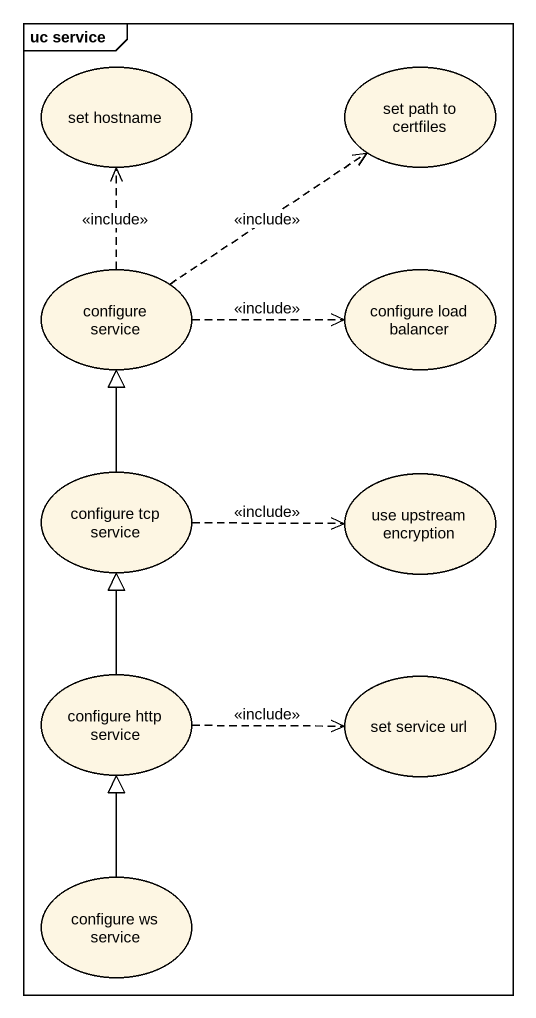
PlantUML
@startuml
mainframe uc service
usecase "set hostname" as set_hostname
usecase "set path to certfiles" as set_path_to_certfiles
usecase "configure service" as configure_service
usecase "configure load balancer" as configure_load_balancer
usecase "configure tcp service" as configure_tcp_service
usecase "use upstream encryption" as use_upstream_encryption
usecase "configure http service" as configure_http_service
usecase "set service url" as set_service_url
usecase "configure ws service" as configure_ws_service
configure_service .up.> set_hostname : <<include>>
configure_service .up.> set_path_to_certfiles : <<include>>
configure_service .right.> configure_load_balancer : <<include>>
configure_tcp_service -up-|> configure_service
configure_tcp_service .right.> use_upstream_encryption : <<include>>
configure_http_service -up-|> configure_tcp_service
configure_http_service .right.> set_service_url : <<include>>
configure_ws_service -up-|> configure_http_service
@enduml
